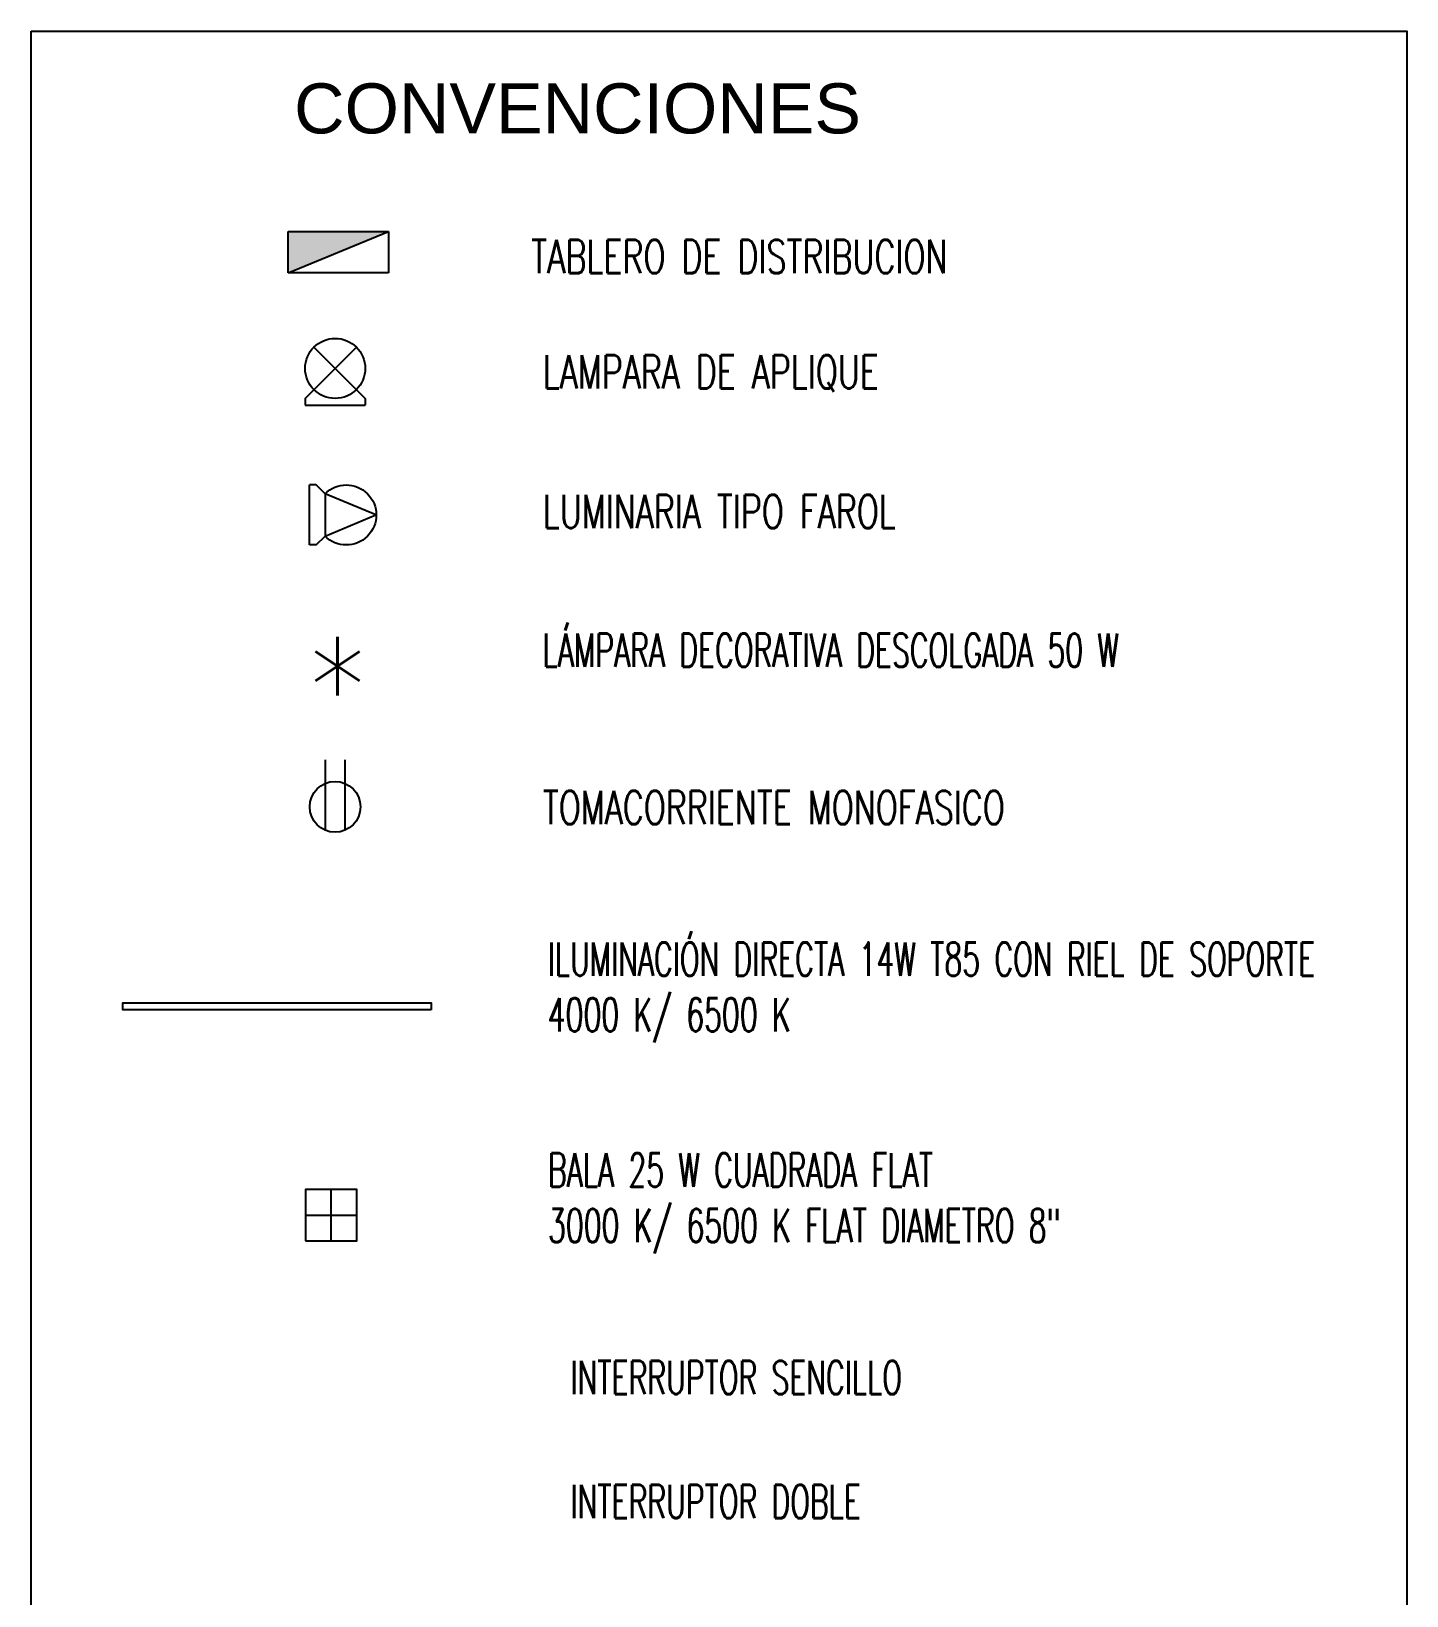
# Model space of a CAD drawing. Header units: inches. Extents: x 131 to 82119, y 71 to 16923.
# Drawn here: x 207.22 to 212.58, y 122.99 to 129.08 of the extents above; entities that cross this region are included whole.
import ezdxf
from ezdxf.enums import TextEntityAlignment as Align

# ---------------------------------------------------------------- set-up
doc = ezdxf.new("R2010")
doc.units = ezdxf.units.IN
doc.header["$MEASUREMENT"] = 0
for name, color, linetype, lineweight in [('A-FLOR-____-PATT', 8, 'Continuous', 18), ('SIMBOLOGIA', 150, 'Continuous', 25), ('SIMBOLOGÍA', 150, 'Continuous', 25)]:
    doc.layers.add(name, color=color, linetype=linetype, lineweight=lineweight)
doc.layers.add('LAMPARAS', color=20, linetype='Continuous')
doc.layers.add('TEXTOS', color=2, linetype='Continuous')
doc.styles.add('Arial', font='arial.ttf', dxfattribs={"height": 0.225})
doc.styles.add('ROMANS', font='romans.shx', dxfattribs={"width": 0.625})

# ---------------------------------------------------------------- blocks, each defined once
blk = doc.blocks.new('LUZAP')
at = {"layer": 'SIMBOLOGIA'}
for p, q in [((-0.09, 0.02), (0.0636, 0.1736)), ((-0.0636, 0.1736), (0.09, 0.02)), ((-0.09, 0.02), (-0.09, 0)), ((-0.09, 0), (0.09, 0)), ((0.09, 0.02), (0.09, 0))]:
    blk.add_line(p, q, dxfattribs=at)
blk.add_circle((0, 0.11), 0.09, dxfattribs=at)
blk = doc.blocks.new('TOMA')
at = {"layer": 'SIMBOLOGIA'}
for p, q in [((-0.0301, 0.2165), (-0.0301, 0.0062)), ((0.0294, 0.2165), (0.0294, 0.1463)), ((0.0294, 0.1463), (0.0294, 0.0059))]:
    blk.add_line(p, q, dxfattribs=at)
blk.add_circle((0, 0.0761), 0.0761, dxfattribs=at)
blk = doc.blocks.new('farol apl')
at = {"layer": 'SIMBOLOGÍA'}
for p, q in [((0.0903, 0.0002), (-0.0897, 0.0002)), ((-0.0897, -0.0198), (-0.0897, 0.0002)), ((0.0903, -0.0198), (0.0903, 0.0002)), ((-0.0633, -0.0462), (-0.0897, -0.0198)), ((0.0903, -0.0198), (0.064, -0.0462))]:
    blk.add_line(p, q, dxfattribs=at)
blk.add_lwpolyline([(-0.0633, -0.0462), (0.064, -0.0462), (0.0003, -0.1987)], close=True, dxfattribs=at)
blk.add_arc((0.0003, -0.1098), 0.09, 135, 45, dxfattribs=at)
blk = doc.blocks.new('*U216')
at = {"layer": 'A-FLOR-____-PATT'}
h = blk.add_hatch(color=256, dxfattribs=at)
h.dxf.hatch_style = 1
h.paths.add_polyline_path([(-6.3029, 12.1742), (-6.3029, 11.8742), (-6.1794, 11.8742)])
at = {"layer": 'SIMBOLOGIA'}
for p, q in [((-6.3029, 11.8742), (-6.3029, 12.1742)), ((-6.3029, 12.1742), (-6.1794, 12.1742)), ((-6.1794, 11.8742), (-6.3029, 12.1742)), ((-6.1794, 12.1742), (-6.1794, 11.8742)), ((-6.1794, 11.8742), (-6.3029, 11.8742))]:
    blk.add_line(p, q, dxfattribs=at)

msp = doc.modelspace()

# ---------------------------------------------------------------- linework, layer by layer
msp.add_lwpolyline([(207.2243, 129.0779), (212.5784, 129.0779), (212.5784, 116.7903), (207.2243, 116.7903)], close=True)
at = {"layer": 'LAMPARAS'}
for p, q in [((208.4917, 124.5696), (208.2917, 124.5696)), ((208.2917, 124.5696), (208.2917, 124.3696)), ((208.3917, 124.3696), (208.3917, 124.5696)), ((208.2917, 124.4696), (208.4917, 124.4696)), ((208.2917, 124.3696), (208.4917, 124.3696))]:
    msp.add_line(p, q, dxfattribs=at)
for points in [[(208.7812, 125.2693), (207.5812, 125.2693), (207.5812, 125.2953), (208.7812, 125.2953)], [(208.2917, 124.3696), (208.4917, 124.3696), (208.4917, 124.5696), (208.2917, 124.5696)]]:
    msp.add_lwpolyline(points, close=True, dxfattribs=at)

# ---------------------------------------------------------------- block references
at = {"layer": 'SIMBOLOGIA', "xscale": 1.298294613379902, "yscale": 1.298294613379902, "zscale": 1.298294613379902, "rotation": 270}
msp.add_blockref('*U216', (192.8086, 120.1151), dxfattribs=at)
at = {"layer": 'SIMBOLOGIA', "xscale": 1.29829461337991, "yscale": 1.29829461337991, "zscale": 1.29829461337991}
for name, p in [('LUZAP', (208.4072, 127.6228)), ('TOMA', (208.4068, 125.9602))]:
    msp.add_blockref(name, p, dxfattribs=at)
at = {"layer": 'SIMBOLOGÍA', "xscale": -1.298294613379902, "yscale": 1.298294613379902, "zscale": 1.298294613379902, "rotation": 89.99999999999999}
msp.add_blockref('farol apl', (208.3078, 127.1955), dxfattribs=at)

# ---------------------------------------------------------------- texts
at = {"layer": 'LAMPARAS', "style": 'ROMANS'}
msp.add_text('*', height=0.3993, dxfattribs=at).set_placement((208.2792, 126.3208))
at = {"layer": 'TEXTOS', "color": 1, "style": 'Arial'}
msp.add_text('CONVENCIONES', height=0.194744, dxfattribs=at).set_placement((208.2474, 128.6804))
at = {"layer": 'TEXTOS', "style": 'ROMANS', "width": 0.7}
for s, p in [('TABLERO DE DISTRIBUCION', (209.1708, 128.0969)), ('LAMPARA DE APLIQUE', (209.2151, 127.6481)), ('LUMINARIA TIPO FAROL', (209.2151, 127.105)), ('TOMACORRIENTE MONOFASICO', (209.2151, 125.9522))]:
    msp.add_text(s, height=0.129829, dxfattribs=at).set_placement(p, align=Align.BOTTOM_LEFT)
at = {"layer": 'TEXTOS', "char_height": 0.129829, "attachment_point": 1, "style": 'ROMANS'}
for s, width, insert in [('LÁMPARA DECORATIVA DESCOLGADA 50 W', 3.595857, (209.2151, 126.7333)), ('ILUMINACIÓN DIRECTA 14W T85 CON RIEL DE SOPORTE 4000 K/ 6500 K ', 3.363065, (209.2348, 125.5311)), ('BALA 25 W CUADRADA FLAT\\P3000 K/ 6500 K FLAT DIAMETRO 8"', 3.363065, (209.2359, 124.7101)), ('INTERRUPTOR SENCILLO', 3.363065, (209.3236, 123.9023)), ('INTERRUPTOR DOBLE', 3.363065, (209.3236, 123.4193))]:
    msp.add_mtext_dynamic_manual_height_columns(s, width=width, gutter_width=0.6, heights=[0], dxfattribs=dict(at, insert=insert))

doc.saveas('drawing.dxf')
